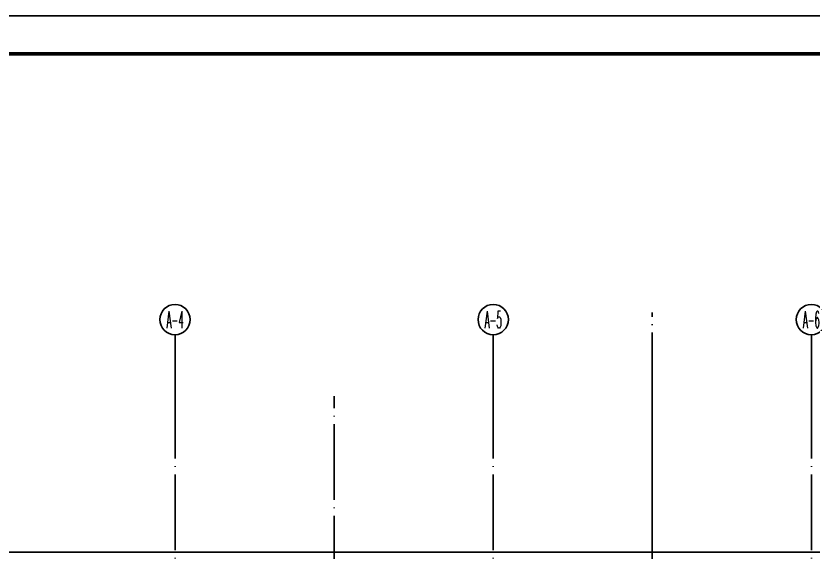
# Model space of a CAD drawing. Extents: x 1980812 to 2226895, y -554123 to 281606.
# Drawn here: x 2015767 to 2036811, y 196940 to 211111 of the extents above; entities that cross this region are included whole.
import ezdxf
from ezdxf.enums import TextEntityAlignment as Align

# ---------------------------------------------------------------- set-up
doc = ezdxf.new("R2010")
doc.units = 0
doc.header["$LTSCALE"] = 1000
doc.header["$MEASUREMENT"] = 0
doc.linetypes.add('DOTE', pattern=[2.42, 2, -0.2, 0.02, -0.2])
for name, color, linetype in [('AXIS', 7, 'Continuous'), ('AXIS_TEXT', 7, 'Continuous'), ('CURTWALL', 8, 'Continuous'), ('dote', 8, 'DOTE'), ('DQ2', 2, 'Continuous'), ('TK', 1, 'Continuous'), ('WALL', 7, 'Continuous')]:
    doc.layers.add(name, color=color, linetype=linetype)
doc.styles.add('_TCH_AXIS', font='COMPLEX', dxfattribs={"bigfont": 'GBCBIG'})
doc.styles.add('COMPLEX', font='COMPLEX')

# ---------------------------------------------------------------- blocks, each defined once
blk = doc.blocks.new('A$C40541402')
at = {"layer": 'CURTWALL'}
for p, q in [((23300, 2700), (19100, 2700)), ((27500, 2700), (23300, 2700)), ((31700, 2700), (27500, 2700)), ((35900, 2700), (31700, 2700)), ((40100, 2700), (35900, 2700)), ((48700, 2700), (40100, 2700))]:
    blk.add_line(p, q, dxfattribs=at)
blk = doc.blocks.new('_AXISO')
blk.add_circle((0, 0), 0.5)
at = {"layer": 'AXIS_TEXT', "style": 'COMPLEX', "width": 1.041667}
blk.add_attdef('A', text='', height=0.56, dxfattribs=at).set_placement((-0.25, -0.28), (0.25, -0.28), align=Align.FIT)
blk = doc.blocks.new('$TD_AUDIT_GENERATED_(9F)')
at = {"layer": 'AXIS'}
for p, q in [((23300, 29979), (23300, 31745)), ((31700, 29979), (31700, 31745)), ((40100, 29979), (40100, 31745))]:
    blk.add_line(p, q, dxfattribs=at)
at = {"layer": 'dote'}
for p, q in [((23300, 30469), (23300, -6248)), ((31700, 30469), (31700, -6248)), ((35900, 30469), (35900, -5250)), ((40100, 30469), (40100, -6248)), ((27500, 17700), (27500, 30123)), ((56411, 26000), (-8456, 26000))]:
    blk.add_line(p, q, dxfattribs=at)
at = {"layer": 'AXIS'}
ref = blk.add_blockref('_AXISO', (23300, 32145), dxfattribs=dict(at, xscale=800, yscale=800, zscale=800))
ref.add_attrib('A', 'A-4', dxfattribs={"layer": 'AXIS_TEXT', "height": 452.5, "style": '_TCH_AXIS', "width": 0.333333}).set_placement((23074, 31919), (23526, 31919), align=Align.FIT)
ref = blk.add_blockref('_AXISO', (31700, 32145), dxfattribs=dict(at, xscale=800, yscale=800, zscale=800))
ref.add_attrib('A', 'A-5', dxfattribs={"layer": 'AXIS_TEXT', "height": 452.5, "style": '_TCH_AXIS', "width": 0.344262}).set_placement((31474, 31919), (31926, 31919), align=Align.FIT)
ref = blk.add_blockref('_AXISO', (40100, 32145), dxfattribs=dict(at, xscale=800, yscale=800, zscale=800))
ref.add_attrib('A', 'A-6', dxfattribs={"layer": 'AXIS_TEXT', "height": 452.5, "style": '_TCH_AXIS', "width": 0.344262}).set_placement((39874, 31919), (40326, 31919), align=Align.FIT)
blk = doc.blocks.new('tu kuang A1 A')
at = {"layer": 'TK'}
blk.add_lwpolyline([(0, 59400), (84100, 59400), (84100, 0), (0, 0)], close=True, dxfattribs=at)
at = {"layer": 'TK', "const_width": 100}
blk.add_lwpolyline([(83100, 1000), (83100, 58400), (2500, 58400), (2500, 1000)], close=True, dxfattribs=at)

msp = doc.modelspace()

# ---------------------------------------------------------------- linework, layer by layer
at = {"layer": 'dote'}
msp.add_line((2032566.5, 188640.5), (2032566.5, 203271.4), dxfattribs=at)

# ---------------------------------------------------------------- block references
at = {"layer": 'DQ2'}
msp.add_blockref('tu kuang A1 A', (1980812.3, 151711.3), dxfattribs=at)
at = {"layer": 'WALL'}
for name, p in [('$TD_AUDIT_GENERATED_(9F)', (1996666.5, 170940.5)), ('A$C40541402', (1996666.5, 194240.5))]:
    msp.add_blockref(name, p, dxfattribs=at)

doc.saveas('drawing.dxf')
